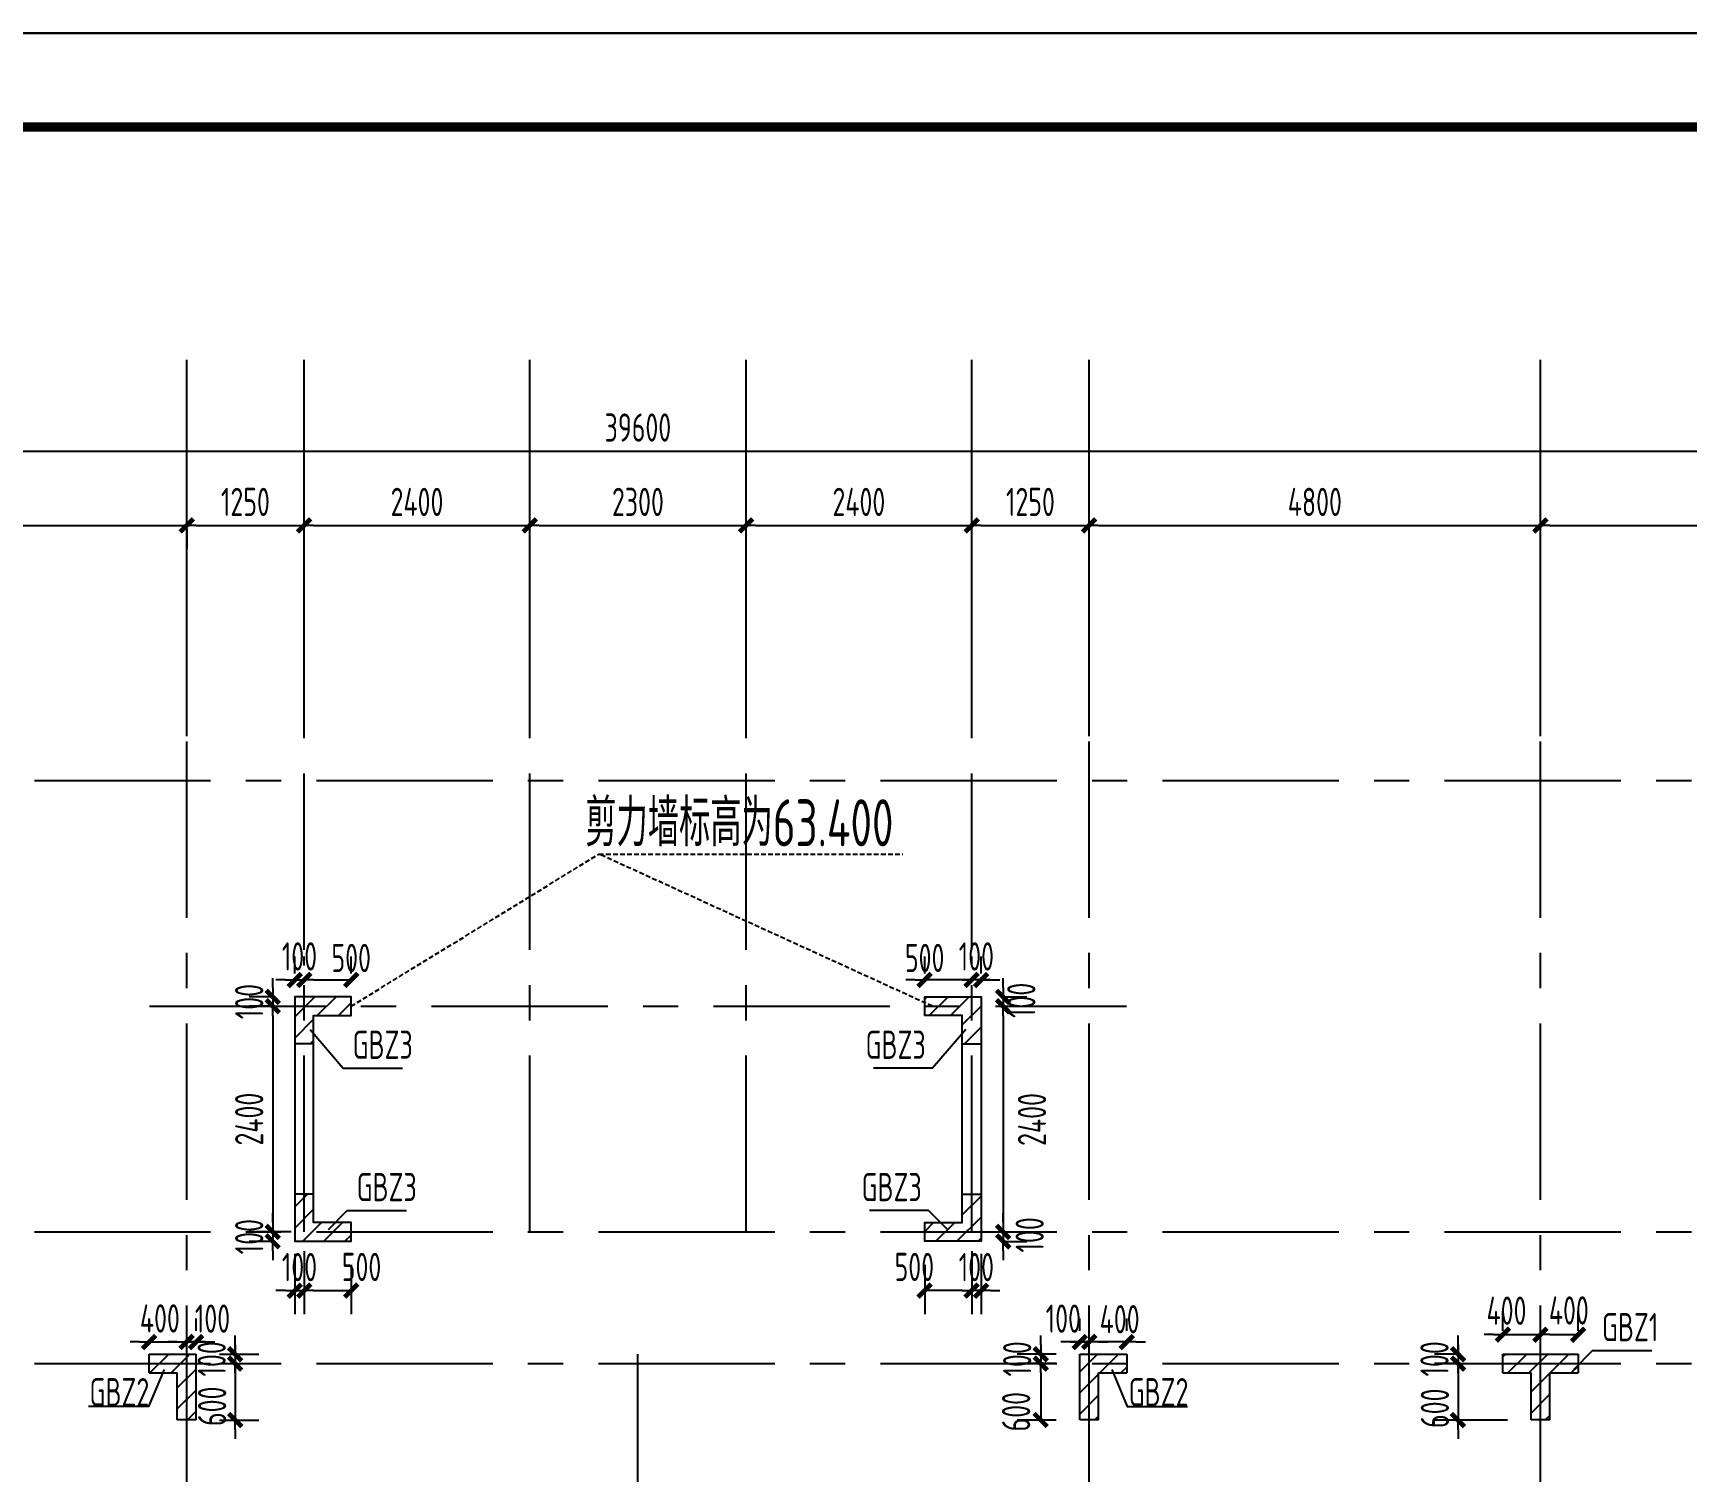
# Model space of a CAD drawing. Extents: x 580289 to 1106878, y -144605 to 78052.
# Drawn here: x 947210 to 964802, y 62645 to 77947 of the extents above; entities that cross this region are included whole.
import ezdxf

# ---------------------------------------------------------------- set-up
doc = ezdxf.new("R2010")
doc.units = 0
doc.header["$LTSCALE"] = 100
doc.linetypes.add('CENTER', pattern=[2, 1.25, -0.25, 0.25, -0.25])
doc.linetypes.add('DASHED', pattern=[0.75, 0.5, -0.25])
doc.layers.get('0').update_dxf_attribs({"linetype": 'CONTINUOUS'})
doc.layers.get('Defpoints').update_dxf_attribs({"linetype": 'CONTINUOUS'})
for name, color, linetype in [('AXIS', 3, 'CONTINUOUS'), ('b边缘构件阴影', 240, 'CONTINUOUS'), ('COLU', 7, 'CONTINUOUS'), ('DIM', 3, 'CONTINUOUS'), ('PAXIS', 253, 'CENTER'), ('TEXT', 2, 'CONTINUOUS'), ('THIN', 7, 'CONTINUOUS'), ('T图框', 7, 'CONTINUOUS'), ('图框', 254, 'CONTINUOUS'), ('柱', 2, 'CONTINUOUS')]:
    doc.layers.add(name, color=color, linetype=linetype)
doc.styles.get("Standard").update_dxf_attribs({"font": 'tssdeng.shx', "width": 0.7, "bigfont": 'tssdchn.shx'})
doc.styles.add('TSSD_Dimension', font='Tssdeng.shx', dxfattribs={"width": 0.7, "bigfont": 'tssdchn.shx'})
doc.dimstyles.new('TSSD_100_100$0', dxfattribs={"dimtxt": 300, "dimasz": 100, "dimexe": 250, "dimexo": 250, "dimgap": 100, "dimtad": 1, "dimdec": 0, "dimzin": 0, "dimdsep": 46, "dimtxsty": 'TSSD_Dimension', "dimblk": '_TSDBK', "dimblk1": '_TSDBK', "dimblk2": '_TSDBK', "dimsah": 1, "dimcen": 0, "dimclrt": 7, "dimadec": 0, "dimazin": 0, "dimtfac": 1, "dimtdec": 0, "dimtix": 1, "dimtmove": 2, "dimatfit": 3, "dimldrblk": '_TSDBK', "dimfxl": 1, "dimtolj": 1, "dimtzin": 0, "dimarcsym": 0})
pattern_1 = [(45, (659203.63, -127443.02), (-112.2532, 112.2532), [])]

# ---------------------------------------------------------------- blocks, each defined once
blk = doc.blocks.new('_TSDBK')
blk.add_line((-1, 0), (0, 0))
at = {"const_width": 0.5}
blk.add_lwpolyline([(-0.7, -0.7), (0.7, 0.7)], dxfattribs=at)
blk = doc.blocks.new('*D1590')
at = {"layer": 'Defpoints', "color": 0}
for p in [(948844, 72925), (948844, 72711), (944044, 72647)]:
    blk.add_point(p, dxfattribs=at)
at = {"layer": 'DIM', "color": 0, "lineweight": -2}
for p, q in [((944044, 72897), (944044, 72961)), ((944144, 72711), (948744, 72711)), ((948844, 72675), (948844, 72461))]:
    blk.add_line(p, q, dxfattribs=at)
at = {"layer": 'DIM', "color": 0, "lineweight": -2, "xscale": 100, "yscale": 100, "zscale": 100, "rotation": 180}
blk.add_blockref('_TSDBK', (944044, 72711), dxfattribs=at)
at = {"layer": 'DIM', "color": 0, "lineweight": -2, "xscale": 100, "yscale": 100, "zscale": 100}
blk.add_blockref('_TSDBK', (948844, 72711), dxfattribs=at)
at = {"layer": 'DIM', "color": 7, "insert": (946444, 72961), "char_height": 300, "attachment_point": 5, "style": 'TSSD_Dimension'}
blk.add_mtext('\\A1;4800', dxfattribs=at)
blk = doc.blocks.new('*D1591')
at = {"layer": 'Defpoints', "color": 0}
for p in [(948844, 72711), (950094, 72711), (950094, 72711)]:
    blk.add_point(p, dxfattribs=at)
at = {"layer": 'DIM', "color": 0, "lineweight": -2}
for p, q in [((950094, 72961), (950094, 72961)), ((948944, 72711), (949994, 72711))]:
    blk.add_line(p, q, dxfattribs=at)
at = {"layer": 'DIM', "color": 0, "lineweight": -2, "xscale": 100, "yscale": 100, "zscale": 100, "rotation": 180}
blk.add_blockref('_TSDBK', (948844, 72711), dxfattribs=at)
at = {"layer": 'DIM', "color": 0, "lineweight": -2, "xscale": 100, "yscale": 100, "zscale": 100}
blk.add_blockref('_TSDBK', (950094, 72711), dxfattribs=at)
at = {"layer": 'DIM', "color": 7, "insert": (949469, 72961), "char_height": 300, "attachment_point": 5, "style": 'TSSD_Dimension'}
blk.add_mtext('\\A1;1250', dxfattribs=at)
blk = doc.blocks.new('*D1592')
at = {"layer": 'Defpoints', "color": 0}
for p in [(950094, 72711), (952494, 72711), (952494, 72711)]:
    blk.add_point(p, dxfattribs=at)
at = {"layer": 'DIM', "color": 0, "lineweight": -2}
for p, q in [((950094, 72961), (950094, 72961)), ((952494, 72961), (952494, 72961)), ((950194, 72711), (952394, 72711))]:
    blk.add_line(p, q, dxfattribs=at)
at = {"layer": 'DIM', "color": 0, "lineweight": -2, "xscale": 100, "yscale": 100, "zscale": 100, "rotation": 180}
blk.add_blockref('_TSDBK', (950094, 72711), dxfattribs=at)
at = {"layer": 'DIM', "color": 0, "lineweight": -2, "xscale": 100, "yscale": 100, "zscale": 100}
blk.add_blockref('_TSDBK', (952494, 72711), dxfattribs=at)
at = {"layer": 'DIM', "color": 7, "insert": (951294, 72961), "char_height": 300, "attachment_point": 5, "style": 'TSSD_Dimension'}
blk.add_mtext('\\A1;2400', dxfattribs=at)
blk = doc.blocks.new('*D1593')
at = {"layer": 'Defpoints', "color": 0}
for p in [(952494, 72711), (954794, 72711), (954794, 72711)]:
    blk.add_point(p, dxfattribs=at)
at = {"layer": 'DIM', "color": 0, "lineweight": -2}
for p, q in [((954794, 72961), (954794, 72961)), ((952594, 72711), (954694, 72711))]:
    blk.add_line(p, q, dxfattribs=at)
at = {"layer": 'DIM', "color": 0, "lineweight": -2, "xscale": 100, "yscale": 100, "zscale": 100, "rotation": 180}
blk.add_blockref('_TSDBK', (952494, 72711), dxfattribs=at)
at = {"layer": 'DIM', "color": 0, "lineweight": -2, "xscale": 100, "yscale": 100, "zscale": 100}
blk.add_blockref('_TSDBK', (954794, 72711), dxfattribs=at)
at = {"layer": 'DIM', "color": 7, "insert": (953644, 72961), "char_height": 300, "attachment_point": 5, "style": 'TSSD_Dimension'}
blk.add_mtext('\\A1;2300', dxfattribs=at)
blk = doc.blocks.new('*D1594')
at = {"layer": 'Defpoints', "color": 0}
for p in [(954794, 72711), (957194, 72711), (957194, 72711)]:
    blk.add_point(p, dxfattribs=at)
at = {"layer": 'DIM', "color": 0, "lineweight": -2}
for p, q in [((954794, 72961), (954794, 72961)), ((957194, 72961), (957194, 72961)), ((954894, 72711), (957094, 72711))]:
    blk.add_line(p, q, dxfattribs=at)
at = {"layer": 'DIM', "color": 0, "lineweight": -2, "xscale": 100, "yscale": 100, "zscale": 100, "rotation": 180}
blk.add_blockref('_TSDBK', (954794, 72711), dxfattribs=at)
at = {"layer": 'DIM', "color": 0, "lineweight": -2, "xscale": 100, "yscale": 100, "zscale": 100}
blk.add_blockref('_TSDBK', (957194, 72711), dxfattribs=at)
at = {"layer": 'DIM', "color": 7, "insert": (955994, 72961), "char_height": 300, "attachment_point": 5, "style": 'TSSD_Dimension'}
blk.add_mtext('\\A1;2400', dxfattribs=at)
blk = doc.blocks.new('*D1595')
at = {"layer": 'Defpoints', "color": 0}
for p in [(957194, 72711), (958444, 72711), (958444, 72711)]:
    blk.add_point(p, dxfattribs=at)
at = {"layer": 'DIM', "color": 0, "lineweight": -2}
for p, q in [((957194, 72961), (957194, 72961)), ((958444, 72961), (958444, 72961)), ((957294, 72711), (958344, 72711))]:
    blk.add_line(p, q, dxfattribs=at)
at = {"layer": 'DIM', "color": 0, "lineweight": -2, "xscale": 100, "yscale": 100, "zscale": 100, "rotation": 180}
blk.add_blockref('_TSDBK', (957194, 72711), dxfattribs=at)
at = {"layer": 'DIM', "color": 0, "lineweight": -2, "xscale": 100, "yscale": 100, "zscale": 100}
blk.add_blockref('_TSDBK', (958444, 72711), dxfattribs=at)
at = {"layer": 'DIM', "color": 7, "insert": (957819, 72961), "char_height": 300, "attachment_point": 5, "style": 'TSSD_Dimension'}
blk.add_mtext('\\A1;1250', dxfattribs=at)
blk = doc.blocks.new('*D1596')
at = {"layer": 'Defpoints', "color": 0}
for p in [(958444, 72711), (963244, 72711), (963244, 72711)]:
    blk.add_point(p, dxfattribs=at)
at = {"layer": 'DIM', "color": 0, "lineweight": -2}
for p, q in [((958444, 72961), (958444, 72961)), ((963244, 72961), (963244, 72961)), ((958544, 72711), (963144, 72711))]:
    blk.add_line(p, q, dxfattribs=at)
at = {"layer": 'DIM', "color": 0, "lineweight": -2, "xscale": 100, "yscale": 100, "zscale": 100, "rotation": 180}
blk.add_blockref('_TSDBK', (958444, 72711), dxfattribs=at)
at = {"layer": 'DIM', "color": 0, "lineweight": -2, "xscale": 100, "yscale": 100, "zscale": 100}
blk.add_blockref('_TSDBK', (963244, 72711), dxfattribs=at)
at = {"layer": 'DIM', "color": 7, "insert": (960844, 72961), "char_height": 300, "attachment_point": 5, "style": 'TSSD_Dimension'}
blk.add_mtext('\\A1;4800', dxfattribs=at)
blk = doc.blocks.new('*D1597')
at = {"layer": 'Defpoints', "color": 0}
for p in [(963244, 72711), (968044, 72711), (968044, 72711)]:
    blk.add_point(p, dxfattribs=at)
at = {"layer": 'DIM', "color": 0, "lineweight": -2}
for p, q in [((963244, 72961), (963244, 72961)), ((968044, 72961), (968044, 72961)), ((963344, 72711), (967944, 72711))]:
    blk.add_line(p, q, dxfattribs=at)
at = {"layer": 'DIM', "color": 0, "lineweight": -2, "xscale": 100, "yscale": 100, "zscale": 100, "rotation": 180}
blk.add_blockref('_TSDBK', (963244, 72711), dxfattribs=at)
at = {"layer": 'DIM', "color": 0, "lineweight": -2, "xscale": 100, "yscale": 100, "zscale": 100}
blk.add_blockref('_TSDBK', (968044, 72711), dxfattribs=at)
at = {"layer": 'DIM', "color": 7, "insert": (965644, 72961), "char_height": 300, "attachment_point": 5, "style": 'TSSD_Dimension'}
blk.add_mtext('\\A1;4800', dxfattribs=at)
blk = doc.blocks.new('*D1612')
at = {"layer": 'Defpoints', "color": 0}
for p in [(933844, 73570), (973444, 73570), (973444, 73502)]:
    blk.add_point(p, dxfattribs=at)
at = {"layer": 'DIM', "color": 0, "lineweight": -2}
for p, q in [((933944, 73502), (973344, 73502)), ((933844, 73320), (933844, 73252)), ((973444, 73320), (973444, 73252))]:
    blk.add_line(p, q, dxfattribs=at)
at = {"layer": 'DIM', "color": 0, "lineweight": -2, "xscale": 100, "yscale": 100, "zscale": 100, "rotation": 180}
blk.add_blockref('_TSDBK', (933844, 73502), dxfattribs=at)
at = {"layer": 'DIM', "color": 0, "lineweight": -2, "xscale": 100, "yscale": 100, "zscale": 100}
blk.add_blockref('_TSDBK', (973444, 73502), dxfattribs=at)
at = {"layer": 'DIM', "color": 7, "insert": (953644, 73752), "char_height": 300, "attachment_point": 5, "style": 'TSSD_Dimension'}
blk.add_mtext('\\A1;39600', dxfattribs=at)
blk = doc.blocks.new('*D1631')
at = {"layer": 'Defpoints', "color": 0}
for p in [(948444, 63897), (948844, 64027), (948844, 63797)]:
    blk.add_point(p, dxfattribs=at)
at = {"layer": 'DIM', "color": 0, "lineweight": -2}
for p, q in [((948444, 64147), (948444, 64277)), ((948844, 64047), (948844, 64277)), ((948344, 64027), (948244, 64027)), ((948444, 64027), (948844, 64027)), ((948944, 64027), (949044, 64027))]:
    blk.add_line(p, q, dxfattribs=at)
at = {"layer": 'DIM', "color": 0, "lineweight": -2, "xscale": 100, "yscale": 100, "zscale": 100}
blk.add_blockref('_TSDBK', (948444, 64027), dxfattribs=at)
at = {"layer": 'DIM', "color": 0, "lineweight": -2, "xscale": 100, "yscale": 100, "zscale": 100, "rotation": 180}
blk.add_blockref('_TSDBK', (948844, 64027), dxfattribs=at)
at = {"layer": 'DIM', "color": 7, "insert": (948559, 64277), "char_height": 300, "attachment_point": 5, "style": 'TSSD_Dimension'}
blk.add_mtext('\\A1;400', dxfattribs=at)
blk = doc.blocks.new('*D1632')
at = {"layer": 'Defpoints', "color": 0}
for p in [(948944, 64027), (948944, 63897), (948844, 63797)]:
    blk.add_point(p, dxfattribs=at)
at = {"layer": 'DIM', "color": 0, "lineweight": -2}
for p, q in [((948844, 64047), (948844, 64277)), ((948944, 64147), (948944, 64277)), ((948744, 64027), (948644, 64027)), ((948844, 64027), (948944, 64027)), ((949044, 64027), (949144, 64027))]:
    blk.add_line(p, q, dxfattribs=at)
at = {"layer": 'DIM', "color": 0, "lineweight": -2, "xscale": 100, "yscale": 100, "zscale": 100}
blk.add_blockref('_TSDBK', (948844, 64027), dxfattribs=at)
at = {"layer": 'DIM', "color": 0, "lineweight": -2, "xscale": 100, "yscale": 100, "zscale": 100, "rotation": 180}
blk.add_blockref('_TSDBK', (948944, 64027), dxfattribs=at)
at = {"layer": 'DIM', "color": 7, "insert": (949119, 64275), "char_height": 300, "attachment_point": 5, "style": 'TSSD_Dimension'}
blk.add_mtext('\\A1;100', dxfattribs=at)
blk = doc.blocks.new('*D1633')
at = {"layer": 'Defpoints', "color": 0}
for p in [(948944, 63897), (948944, 63797), (949360, 63797)]:
    blk.add_point(p, dxfattribs=at)
at = {"layer": 'DIM', "color": 0, "lineweight": -2}
for p, q in [((949360, 63997), (949360, 64097)), ((949194, 63897), (949610, 63897)), ((949360, 63897), (949360, 63797)), ((949194, 63797), (949610, 63797)), ((949360, 63697), (949360, 63597))]:
    blk.add_line(p, q, dxfattribs=at)
at = {"layer": 'DIM', "color": 0, "lineweight": -2, "xscale": 100, "yscale": 100, "zscale": 100}
for p, rotation in [((949360, 63897), 270), ((949360, 63797), 90)]:
    blk.add_blockref('_TSDBK', p, dxfattribs=dict(at, rotation=rotation))
at = {"layer": 'DIM', "color": 7, "insert": (949110, 63847), "char_height": 300, "attachment_point": 5, "rotation": 90, "style": 'TSSD_Dimension'}
blk.add_mtext('\\A1;100', dxfattribs=at)
blk = doc.blocks.new('*D1634')
at = {"layer": 'Defpoints', "color": 0}
for p in [(948944, 63797), (948944, 63197), (949360, 63197)]:
    blk.add_point(p, dxfattribs=at)
at = {"layer": 'DIM', "color": 0, "lineweight": -2}
for p, q in [((949360, 63897), (949360, 63997)), ((949194, 63797), (949610, 63797)), ((949360, 63797), (949360, 63197)), ((949194, 63197), (949610, 63197)), ((949360, 63097), (949360, 62997))]:
    blk.add_line(p, q, dxfattribs=at)
at = {"layer": 'DIM', "color": 0, "lineweight": -2, "xscale": 100, "yscale": 100, "zscale": 100}
for p, rotation in [((949360, 63797), 270), ((949360, 63197), 90)]:
    blk.add_blockref('_TSDBK', p, dxfattribs=dict(at, rotation=rotation))
at = {"layer": 'DIM', "color": 7, "insert": (949115, 63343), "char_height": 300, "attachment_point": 5, "rotation": 90, "style": 'TSSD_Dimension'}
blk.add_mtext('\\A1;600', dxfattribs=at)
blk = doc.blocks.new('*D1668')
at = {"layer": 'Defpoints', "color": 0}
for p in [(958444, 64027), (958844, 63897), (958444, 63797)]:
    blk.add_point(p, dxfattribs=at)
at = {"layer": 'DIM', "color": 0, "lineweight": -2}
for p, q in [((958444, 64047), (958444, 64277)), ((958844, 64147), (958844, 64277)), ((958344, 64027), (958244, 64027)), ((958844, 64027), (958444, 64027)), ((958944, 64027), (959044, 64027))]:
    blk.add_line(p, q, dxfattribs=at)
at = {"layer": 'DIM', "color": 0, "lineweight": -2, "xscale": 100, "yscale": 100, "zscale": 100}
for p, rotation in [((958444, 64027), 359.9999999933299), ((958844, 64027), 179.9999999933299)]:
    blk.add_blockref('_TSDBK', p, dxfattribs=dict(at, rotation=rotation))
at = {"layer": 'DIM', "color": 7, "insert": (958768, 64269), "char_height": 300, "attachment_point": 5, "rotation": 360, "style": 'TSSD_Dimension'}
blk.add_mtext('\\A1;400', dxfattribs=at)
blk = doc.blocks.new('*D1669')
at = {"layer": 'Defpoints', "color": 0}
for p in [(958344, 64027), (958344, 63897), (958444, 63797)]:
    blk.add_point(p, dxfattribs=at)
at = {"layer": 'DIM', "color": 0, "lineweight": -2}
for p, q in [((958344, 64147), (958344, 64277)), ((958444, 64047), (958444, 64277)), ((958244, 64027), (958144, 64027)), ((958444, 64027), (958344, 64027)), ((958544, 64027), (958644, 64027))]:
    blk.add_line(p, q, dxfattribs=at)
at = {"layer": 'DIM', "color": 0, "lineweight": -2, "xscale": 100, "yscale": 100, "zscale": 100}
for p, rotation in [((958344, 64027), 359.9999999933299), ((958444, 64027), 179.9999999933299)]:
    blk.add_blockref('_TSDBK', p, dxfattribs=dict(at, rotation=rotation))
at = {"layer": 'DIM', "color": 7, "insert": (958169, 64275), "char_height": 300, "attachment_point": 5, "rotation": 360, "style": 'TSSD_Dimension'}
blk.add_mtext('\\A1;100', dxfattribs=at)
blk = doc.blocks.new('*D1670')
at = {"layer": 'Defpoints', "color": 0}
for p in [(958344, 63897), (957928, 63797), (958344, 63797)]:
    blk.add_point(p, dxfattribs=at)
at = {"layer": 'DIM', "color": 0, "lineweight": -2}
for p, q in [((957928, 63997), (957928, 64097)), ((958094, 63897), (957678, 63897)), ((957928, 63897), (957928, 63797)), ((958094, 63797), (957678, 63797)), ((957928, 63697), (957928, 63597))]:
    blk.add_line(p, q, dxfattribs=at)
at = {"layer": 'DIM', "color": 0, "lineweight": -2, "xscale": 100, "yscale": 100, "zscale": 100}
for p, rotation in [((957928, 63897), 270), ((957928, 63797), 90)]:
    blk.add_blockref('_TSDBK', p, dxfattribs=dict(at, rotation=rotation))
at = {"layer": 'DIM', "color": 7, "insert": (957678, 63847), "char_height": 300, "attachment_point": 5, "rotation": 90, "style": 'TSSD_Dimension'}
blk.add_mtext('\\A1;100', dxfattribs=at)
blk = doc.blocks.new('*D1671')
at = {"layer": 'Defpoints', "color": 0}
for p in [(958344, 63797), (957928, 63197), (958344, 63197)]:
    blk.add_point(p, dxfattribs=at)
at = {"layer": 'DIM', "color": 0, "lineweight": -2}
for p, q in [((958094, 63797), (957678, 63797)), ((957928, 63697), (957928, 63297)), ((958094, 63197), (957678, 63197))]:
    blk.add_line(p, q, dxfattribs=at)
at = {"layer": 'DIM', "color": 0, "lineweight": -2, "xscale": 100, "yscale": 100, "zscale": 100}
for p, rotation in [((957928, 63797), 90), ((957928, 63197), 270)]:
    blk.add_blockref('_TSDBK', p, dxfattribs=dict(at, rotation=rotation))
at = {"layer": 'DIM', "color": 7, "insert": (957667, 63285), "char_height": 300, "attachment_point": 5, "rotation": 90, "style": 'TSSD_Dimension'}
blk.add_mtext('\\A1;600', dxfattribs=at)
blk = doc.blocks.new('*D1713')
at = {"layer": 'Defpoints', "color": 0}
for p in [(963244, 64105), (962844, 63897), (963244, 63797)]:
    blk.add_point(p, dxfattribs=at)
at = {"layer": 'DIM', "color": 0, "lineweight": -2}
for p, q in [((962844, 64147), (962844, 64355)), ((963244, 64047), (963244, 64355)), ((962744, 64105), (962644, 64105)), ((962844, 64105), (963244, 64105)), ((963344, 64105), (963444, 64105))]:
    blk.add_line(p, q, dxfattribs=at)
at = {"layer": 'DIM', "color": 0, "lineweight": -2, "xscale": 100, "yscale": 100, "zscale": 100}
blk.add_blockref('_TSDBK', (962844, 64105), dxfattribs=at)
at = {"layer": 'DIM', "color": 0, "lineweight": -2, "xscale": 100, "yscale": 100, "zscale": 100, "rotation": 180}
blk.add_blockref('_TSDBK', (963244, 64105), dxfattribs=at)
at = {"layer": 'DIM', "color": 7, "insert": (962883, 64359), "char_height": 300, "attachment_point": 5, "style": 'TSSD_Dimension'}
blk.add_mtext('\\A1;400', dxfattribs=at)
blk = doc.blocks.new('*D1714')
at = {"layer": 'Defpoints', "color": 0}
for p in [(963644, 64105), (963644, 63897), (963244, 63797)]:
    blk.add_point(p, dxfattribs=at)
at = {"layer": 'DIM', "color": 0, "lineweight": -2}
for p, q in [((963244, 64047), (963244, 64355)), ((963644, 64147), (963644, 64355)), ((963344, 64105), (963544, 64105))]:
    blk.add_line(p, q, dxfattribs=at)
at = {"layer": 'DIM', "color": 0, "lineweight": -2, "xscale": 100, "yscale": 100, "zscale": 100, "rotation": 180}
blk.add_blockref('_TSDBK', (963244, 64105), dxfattribs=at)
at = {"layer": 'DIM', "color": 0, "lineweight": -2, "xscale": 100, "yscale": 100, "zscale": 100}
blk.add_blockref('_TSDBK', (963644, 64105), dxfattribs=at)
at = {"layer": 'DIM', "color": 7, "insert": (963546, 64362), "char_height": 300, "attachment_point": 5, "style": 'TSSD_Dimension'}
blk.add_mtext('\\A1;400', dxfattribs=at)
blk = doc.blocks.new('*D1715')
at = {"layer": 'Defpoints', "color": 0}
for p in [(962644, 63897), (962367, 63797), (962644, 63797)]:
    blk.add_point(p, dxfattribs=at)
at = {"layer": 'DIM', "color": 0, "lineweight": -2}
for p, q in [((962367, 63997), (962367, 64097)), ((962394, 63897), (962117, 63897)), ((962367, 63897), (962367, 63797)), ((962394, 63797), (962117, 63797)), ((962367, 63697), (962367, 63597))]:
    blk.add_line(p, q, dxfattribs=at)
at = {"layer": 'DIM', "color": 0, "lineweight": -2, "xscale": 100, "yscale": 100, "zscale": 100}
for p, rotation in [((962367, 63897), 270), ((962367, 63797), 90)]:
    blk.add_blockref('_TSDBK', p, dxfattribs=dict(at, rotation=rotation))
at = {"layer": 'DIM', "color": 7, "insert": (962117, 63847), "char_height": 300, "attachment_point": 5, "rotation": 90, "style": 'TSSD_Dimension'}
blk.add_mtext('\\A1;100', dxfattribs=at)
blk = doc.blocks.new('*D1716')
at = {"layer": 'Defpoints', "color": 0}
for p in [(962644, 63797), (962367, 63197), (963144, 63197)]:
    blk.add_point(p, dxfattribs=at)
at = {"layer": 'DIM', "color": 0, "lineweight": -2}
for p, q in [((962367, 63897), (962367, 63997)), ((962394, 63797), (962117, 63797)), ((962367, 63797), (962367, 63197)), ((962894, 63197), (962117, 63197)), ((962367, 63097), (962367, 62997))]:
    blk.add_line(p, q, dxfattribs=at)
at = {"layer": 'DIM', "color": 0, "lineweight": -2, "xscale": 100, "yscale": 100, "zscale": 100}
for p, rotation in [((962367, 63797), 270), ((962367, 63197), 90)]:
    blk.add_blockref('_TSDBK', p, dxfattribs=dict(at, rotation=rotation))
at = {"layer": 'DIM', "color": 7, "insert": (962121, 63322), "char_height": 300, "attachment_point": 5, "rotation": 90, "style": 'TSSD_Dimension'}
blk.add_mtext('\\A1;600', dxfattribs=at)
blk = doc.blocks.new('A$C72C84CBD')
at = {"layer": '图框', "color": 0}
for points in [[(0, 0), (0, 59400), (84100, 59400), (84100, 0)], [(0, 0), (84100, 0), (84100, 59400), (0, 59400)]]:
    blk.add_lwpolyline(points, close=True, dxfattribs=at)
at = {"layer": '图框', "color": 0, "const_width": 100}
blk.add_lwpolyline([(2500, 1000), (83100, 1000), (83100, 58400), (2500, 58400)], close=True, dxfattribs=at)
blk = doc.blocks.new('图框')
at = {"layer": 'T图框', "color": 4}
blk.add_blockref('A$C72C84CBD', (602717, 102744), dxfattribs=at)
blk = doc.blocks.new('*D1739')
at = {"layer": 'Defpoints', "color": 0}
for p in [(950094, 67877), (950094, 67780), (949994, 67697)]:
    blk.add_point(p, dxfattribs=at)
at = {"layer": 'DIM', "color": 0, "lineweight": -2}
for p, q in [((949994, 67947), (949994, 68127)), ((950094, 68030), (950094, 68127)), ((949894, 67877), (949794, 67877)), ((949994, 67877), (950094, 67877)), ((950194, 67877), (950294, 67877))]:
    blk.add_line(p, q, dxfattribs=at)
at = {"layer": 'DIM', "color": 0, "lineweight": -2, "xscale": 100, "yscale": 100, "zscale": 100}
blk.add_blockref('_TSDBK', (949994, 67877), dxfattribs=at)
at = {"layer": 'DIM', "color": 0, "lineweight": -2, "xscale": 100, "yscale": 100, "zscale": 100, "rotation": 180}
blk.add_blockref('_TSDBK', (950094, 67877), dxfattribs=at)
at = {"layer": 'DIM', "color": 7, "insert": (950044, 68127), "char_height": 300, "attachment_point": 5, "style": 'TSSD_Dimension'}
blk.add_mtext('\\A1;100', dxfattribs=at)
blk = doc.blocks.new('*D1740')
at = {"layer": 'Defpoints', "color": 0}
for p in [(950094, 67780), (950594, 67877), (950594, 67697)]:
    blk.add_point(p, dxfattribs=at)
at = {"layer": 'DIM', "color": 0, "lineweight": -2}
for p, q in [((950094, 68030), (950094, 68127)), ((950594, 67947), (950594, 68127)), ((950194, 67877), (950494, 67877))]:
    blk.add_line(p, q, dxfattribs=at)
at = {"layer": 'DIM', "color": 0, "lineweight": -2, "xscale": 100, "yscale": 100, "zscale": 100, "rotation": 180}
blk.add_blockref('_TSDBK', (950094, 67877), dxfattribs=at)
at = {"layer": 'DIM', "color": 0, "lineweight": -2, "xscale": 100, "yscale": 100, "zscale": 100}
blk.add_blockref('_TSDBK', (950594, 67877), dxfattribs=at)
at = {"layer": 'DIM', "color": 7, "insert": (950594, 68111), "char_height": 300, "attachment_point": 5, "style": 'TSSD_Dimension'}
blk.add_mtext('\\A1;500', dxfattribs=at)
blk = doc.blocks.new('*D1741')
at = {"layer": 'Defpoints', "color": 0}
for p in [(949759, 67597), (949994, 67697), (949994, 67597)]:
    blk.add_point(p, dxfattribs=at)
at = {"layer": 'DIM', "color": 0, "lineweight": -2}
for p, q in [((949759, 67797), (949759, 67897)), ((949744, 67697), (949509, 67697)), ((949744, 67597), (949509, 67597)), ((949759, 67697), (949759, 67597)), ((949759, 67497), (949759, 67397))]:
    blk.add_line(p, q, dxfattribs=at)
at = {"layer": 'DIM', "color": 0, "lineweight": -2, "xscale": 100, "yscale": 100, "zscale": 100}
for p, rotation in [((949759, 67697), 270), ((949759, 67597), 90)]:
    blk.add_blockref('_TSDBK', p, dxfattribs=dict(at, rotation=rotation))
at = {"layer": 'DIM', "color": 7, "insert": (949509, 67647), "char_height": 300, "attachment_point": 5, "rotation": 90, "style": 'TSSD_Dimension'}
blk.add_mtext('\\A1;100', dxfattribs=at)
blk = doc.blocks.new('*D1742')
at = {"layer": 'Defpoints', "color": 0}
for p in [(949994, 67597), (949759, 65197), (950207, 65197)]:
    blk.add_point(p, dxfattribs=at)
at = {"layer": 'DIM', "color": 0, "lineweight": -2}
for p, q in [((949744, 67597), (949509, 67597)), ((949759, 67497), (949759, 65297)), ((949957, 65197), (949509, 65197))]:
    blk.add_line(p, q, dxfattribs=at)
at = {"layer": 'DIM', "color": 0, "lineweight": -2, "xscale": 100, "yscale": 100, "zscale": 100}
for p, rotation in [((949759, 67597), 90), ((949759, 65197), 270)]:
    blk.add_blockref('_TSDBK', p, dxfattribs=dict(at, rotation=rotation))
at = {"layer": 'DIM', "color": 7, "insert": (949509, 66397), "char_height": 300, "attachment_point": 5, "rotation": 90, "style": 'TSSD_Dimension'}
blk.add_mtext('\\A1;2400', dxfattribs=at)
blk = doc.blocks.new('*D1743')
at = {"layer": 'Defpoints', "color": 0}
for p in [(949759, 65097), (949994, 65097), (950207, 65197)]:
    blk.add_point(p, dxfattribs=at)
at = {"layer": 'DIM', "color": 0, "lineweight": -2}
for p, q in [((949759, 65297), (949759, 65397)), ((949957, 65197), (949509, 65197)), ((949744, 65097), (949509, 65097)), ((949759, 65197), (949759, 65097)), ((949759, 64997), (949759, 64897))]:
    blk.add_line(p, q, dxfattribs=at)
at = {"layer": 'DIM', "color": 0, "lineweight": -2, "xscale": 100, "yscale": 100, "zscale": 100}
for p, rotation in [((949759, 65197), 270), ((949759, 65097), 90)]:
    blk.add_blockref('_TSDBK', p, dxfattribs=dict(at, rotation=rotation))
at = {"layer": 'DIM', "color": 7, "insert": (949509, 65147), "char_height": 300, "attachment_point": 5, "rotation": 90, "style": 'TSSD_Dimension'}
blk.add_mtext('\\A1;100', dxfattribs=at)
blk = doc.blocks.new('*D1744')
at = {"layer": 'Defpoints', "color": 0}
for p in [(949994, 65216), (950094, 65244), (950094, 64573)]:
    blk.add_point(p, dxfattribs=at)
at = {"layer": 'DIM', "color": 0, "lineweight": -2}
for p, q in [((949994, 64966), (949994, 64323)), ((950094, 64994), (950094, 64323)), ((949894, 64573), (949794, 64573)), ((949994, 64573), (950094, 64573)), ((950194, 64573), (950294, 64573))]:
    blk.add_line(p, q, dxfattribs=at)
at = {"layer": 'DIM', "color": 0, "lineweight": -2, "xscale": 100, "yscale": 100, "zscale": 100}
blk.add_blockref('_TSDBK', (949994, 64573), dxfattribs=at)
at = {"layer": 'DIM', "color": 0, "lineweight": -2, "xscale": 100, "yscale": 100, "zscale": 100, "rotation": 180}
blk.add_blockref('_TSDBK', (950094, 64573), dxfattribs=at)
at = {"layer": 'DIM', "color": 7, "insert": (950044, 64823), "char_height": 300, "attachment_point": 5, "style": 'TSSD_Dimension'}
blk.add_mtext('\\A1;100', dxfattribs=at)
blk = doc.blocks.new('*D1745')
at = {"layer": 'Defpoints', "color": 0}
for p in [(950094, 65244), (950594, 65097), (950594, 64573)]:
    blk.add_point(p, dxfattribs=at)
at = {"layer": 'DIM', "color": 0, "lineweight": -2}
for p, q in [((950094, 64994), (950094, 64323)), ((950594, 64847), (950594, 64323)), ((950194, 64573), (950494, 64573))]:
    blk.add_line(p, q, dxfattribs=at)
at = {"layer": 'DIM', "color": 0, "lineweight": -2, "xscale": 100, "yscale": 100, "zscale": 100, "rotation": 180}
blk.add_blockref('_TSDBK', (950094, 64573), dxfattribs=at)
at = {"layer": 'DIM', "color": 0, "lineweight": -2, "xscale": 100, "yscale": 100, "zscale": 100}
blk.add_blockref('_TSDBK', (950594, 64573), dxfattribs=at)
at = {"layer": 'DIM', "color": 7, "insert": (950704, 64825), "char_height": 300, "attachment_point": 5, "style": 'TSSD_Dimension'}
blk.add_mtext('\\A1;500', dxfattribs=at)
blk = doc.blocks.new('*D1746')
at = {"layer": 'Defpoints', "color": 0}
for p in [(957194, 67877), (957194, 67780), (957294, 67697)]:
    blk.add_point(p, dxfattribs=at)
at = {"layer": 'DIM', "color": 0, "lineweight": -2}
for p, q in [((957194, 68030), (957194, 68127)), ((957294, 67947), (957294, 68127)), ((957094, 67877), (956994, 67877)), ((957294, 67877), (957194, 67877)), ((957394, 67877), (957494, 67877))]:
    blk.add_line(p, q, dxfattribs=at)
at = {"layer": 'DIM', "color": 0, "lineweight": -2, "xscale": 100, "yscale": 100, "zscale": 100}
blk.add_blockref('_TSDBK', (957194, 67877), dxfattribs=at)
at = {"layer": 'DIM', "color": 0, "lineweight": -2, "xscale": 100, "yscale": 100, "zscale": 100, "rotation": 180}
blk.add_blockref('_TSDBK', (957294, 67877), dxfattribs=at)
at = {"layer": 'DIM', "color": 7, "insert": (957244, 68127), "char_height": 300, "attachment_point": 5, "style": 'TSSD_Dimension'}
blk.add_mtext('\\A1;100', dxfattribs=at)
blk = doc.blocks.new('*D1747')
at = {"layer": 'Defpoints', "color": 0}
for p in [(956694, 67877), (957194, 67780), (956694, 67697)]:
    blk.add_point(p, dxfattribs=at)
at = {"layer": 'DIM', "color": 0, "lineweight": -2}
for p, q in [((956694, 67947), (956694, 68127)), ((957194, 68030), (957194, 68127)), ((956594, 67877), (956494, 67877)), ((957194, 67877), (956694, 67877)), ((957294, 67877), (957394, 67877))]:
    blk.add_line(p, q, dxfattribs=at)
at = {"layer": 'DIM', "color": 0, "lineweight": -2, "xscale": 100, "yscale": 100, "zscale": 100}
blk.add_blockref('_TSDBK', (956694, 67877), dxfattribs=at)
at = {"layer": 'DIM', "color": 0, "lineweight": -2, "xscale": 100, "yscale": 100, "zscale": 100, "rotation": 180}
blk.add_blockref('_TSDBK', (957194, 67877), dxfattribs=at)
at = {"layer": 'DIM', "color": 7, "insert": (956694, 68111), "char_height": 300, "attachment_point": 5, "style": 'TSSD_Dimension'}
blk.add_mtext('\\A1;500', dxfattribs=at)
blk = doc.blocks.new('*D1748')
at = {"layer": 'Defpoints', "color": 0}
for p in [(957294, 67697), (957294, 67597), (957529, 67597)]:
    blk.add_point(p, dxfattribs=at)
at = {"layer": 'DIM', "color": 0, "lineweight": -2}
for p, q in [((957529, 67797), (957529, 67897)), ((957529, 67697), (957529, 67597)), ((957544, 67697), (957779, 67697)), ((957544, 67597), (957779, 67597)), ((957529, 67497), (957529, 67397))]:
    blk.add_line(p, q, dxfattribs=at)
at = {"layer": 'DIM', "color": 0, "lineweight": -2, "xscale": 100, "yscale": 100, "zscale": 100}
for p, rotation in [((957529, 67697), 270), ((957529, 67597), 90)]:
    blk.add_blockref('_TSDBK', p, dxfattribs=dict(at, rotation=rotation))
at = {"layer": 'DIM', "color": 7, "insert": (957722, 67660), "char_height": 300, "attachment_point": 5, "rotation": 90, "style": 'TSSD_Dimension'}
blk.add_mtext('\\A1;100', dxfattribs=at)
blk = doc.blocks.new('*D1749')
at = {"layer": 'Defpoints', "color": 0}
for p in [(957294, 67597), (957081, 65197), (957529, 65197)]:
    blk.add_point(p, dxfattribs=at)
at = {"layer": 'DIM', "color": 0, "lineweight": -2}
for p, q in [((957544, 67597), (957779, 67597)), ((957529, 67497), (957529, 65297)), ((957331, 65197), (957779, 65197))]:
    blk.add_line(p, q, dxfattribs=at)
at = {"layer": 'DIM', "color": 0, "lineweight": -2, "xscale": 100, "yscale": 100, "zscale": 100}
for p, rotation in [((957529, 67597), 90), ((957529, 65197), 270)]:
    blk.add_blockref('_TSDBK', p, dxfattribs=dict(at, rotation=rotation))
at = {"layer": 'DIM', "color": 7, "insert": (957836, 66393), "char_height": 300, "attachment_point": 5, "rotation": 90, "style": 'TSSD_Dimension'}
blk.add_mtext('\\A1;2400', dxfattribs=at)
blk = doc.blocks.new('*D1750')
at = {"layer": 'Defpoints', "color": 0}
for p in [(957081, 65197), (957294, 65097), (957529, 65097)]:
    blk.add_point(p, dxfattribs=at)
at = {"layer": 'DIM', "color": 0, "lineweight": -2}
for p, q in [((957529, 65297), (957529, 65397)), ((957331, 65197), (957779, 65197)), ((957529, 65197), (957529, 65097)), ((957544, 65097), (957779, 65097)), ((957529, 64997), (957529, 64897))]:
    blk.add_line(p, q, dxfattribs=at)
at = {"layer": 'DIM', "color": 0, "lineweight": -2, "xscale": 100, "yscale": 100, "zscale": 100}
for p, rotation in [((957529, 65197), 270), ((957529, 65097), 90)]:
    blk.add_blockref('_TSDBK', p, dxfattribs=dict(at, rotation=rotation))
at = {"layer": 'DIM', "color": 7, "insert": (957811, 65166), "char_height": 300, "attachment_point": 5, "rotation": 90, "style": 'TSSD_Dimension'}
blk.add_mtext('\\A1;100', dxfattribs=at)
blk = doc.blocks.new('*D1751')
at = {"layer": 'Defpoints', "color": 0}
for p in [(957194, 65244), (957294, 65216), (957194, 64573)]:
    blk.add_point(p, dxfattribs=at)
at = {"layer": 'DIM', "color": 0, "lineweight": -2}
for p, q in [((957194, 64994), (957194, 64323)), ((957294, 64966), (957294, 64323)), ((957094, 64573), (956994, 64573)), ((957294, 64573), (957194, 64573)), ((957394, 64573), (957494, 64573))]:
    blk.add_line(p, q, dxfattribs=at)
at = {"layer": 'DIM', "color": 0, "lineweight": -2, "xscale": 100, "yscale": 100, "zscale": 100}
blk.add_blockref('_TSDBK', (957194, 64573), dxfattribs=at)
at = {"layer": 'DIM', "color": 0, "lineweight": -2, "xscale": 100, "yscale": 100, "zscale": 100, "rotation": 180}
blk.add_blockref('_TSDBK', (957294, 64573), dxfattribs=at)
at = {"layer": 'DIM', "color": 7, "insert": (957244, 64823), "char_height": 300, "attachment_point": 5, "style": 'TSSD_Dimension'}
blk.add_mtext('\\A1;100', dxfattribs=at)
blk = doc.blocks.new('*D1752')
at = {"layer": 'Defpoints', "color": 0}
for p in [(956694, 65097), (957194, 65244), (956694, 64573)]:
    blk.add_point(p, dxfattribs=at)
at = {"layer": 'DIM', "color": 0, "lineweight": -2}
for p, q in [((957194, 64994), (957194, 64323)), ((956694, 64847), (956694, 64323)), ((957094, 64573), (956794, 64573))]:
    blk.add_line(p, q, dxfattribs=at)
at = {"layer": 'DIM', "color": 0, "lineweight": -2, "xscale": 100, "yscale": 100, "zscale": 100, "rotation": 180}
blk.add_blockref('_TSDBK', (956694, 64573), dxfattribs=at)
at = {"layer": 'DIM', "color": 0, "lineweight": -2, "xscale": 100, "yscale": 100, "zscale": 100}
blk.add_blockref('_TSDBK', (957194, 64573), dxfattribs=at)
at = {"layer": 'DIM', "color": 7, "insert": (956584, 64825), "char_height": 300, "attachment_point": 5, "style": 'TSSD_Dimension'}
blk.add_mtext('\\A1;500', dxfattribs=at)

msp = doc.modelspace()

# ---------------------------------------------------------------- hatches: boundary and pattern name
at = {"layer": 'b边缘构件阴影'}
h = msp.add_hatch(dxfattribs=at)
h.set_pattern_fill('ANSI31', color=256, scale=50, style=0)
h.set_pattern_definition(pattern_1)
h.paths.add_polyline_path([(950594, 67597.5), (950594, 67697.5), (950094, 67697.5), (950094, 67597.5)])
h.paths.add_polyline_path([(950594, 67497.5), (950594, 67597.5), (950094, 67597.5), (950094, 67197.5), (950194, 67197.5), (950194, 67497.5)])
h.paths.add_polyline_path([(950094, 67697.5), (949994, 67697.5), (949994, 67597.5), (950094, 67597.5)])
h.paths.add_polyline_path([(950094, 67597.5), (949994, 67597.5), (949994, 67197.5), (950094, 67197.5)])
h.paths.add_polyline_path([(950094, 65197.1), (950594, 65197.1), (950594, 65297.5), (950194, 65297.5), (950194, 65597.5), (950094, 65597.5)])
h.paths.add_polyline_path([(950094, 65597.5), (949994, 65597.5), (949994, 65197.1), (950094, 65197.1)])
h.paths.add_polyline_path([(949994, 65197.1), (949994, 65097.5), (950594, 65097.5), (950594, 65197.1)])
h = msp.add_hatch(dxfattribs=at)
h.set_pattern_fill('ANSI31', color=256, scale=50, style=0)
h.set_pattern_definition(pattern_1)
h.paths.add_polyline_path([(956694, 67597.5), (956694, 67697.5), (957194, 67697.5), (957194, 67597.5)])
h.paths.add_polyline_path([(956694, 67497.5), (956694, 67597.5), (957194, 67597.5), (957194, 67197.5), (957094, 67197.5), (957094, 67497.5)])
h.paths.add_polyline_path([(957194, 67697.5), (957294, 67697.5), (957294, 67597.5), (957194, 67597.5)])
h.paths.add_polyline_path([(957194, 67597.5), (957294, 67597.5), (957294, 67197.5), (957194, 67197.5)])
h.paths.add_polyline_path([(957194, 65197.1), (956694, 65197.1), (956694, 65297.5), (957094, 65297.5), (957094, 65597.5), (957194, 65597.5)])
h.paths.add_polyline_path([(957194, 65597.5), (957294, 65597.5), (957294, 65197.1), (957194, 65197.1)])
h.paths.add_polyline_path([(957294, 65197.1), (957294, 65097.5), (956694, 65097.5), (956694, 65197.1)])
h = msp.add_hatch(dxfattribs=at)
h.set_pattern_fill('ANSI31', color=256, scale=50, style=0)
h.set_pattern_definition(pattern_1)
h.paths.add_polyline_path([(958844, 63797.5), (958444, 63797.5), (958444, 63197.5), (958544, 63197.5), (958544, 63697.5), (958844, 63697.5)])
h.paths.add_polyline_path([(958444, 63897.5), (958344, 63897.5), (958344, 63797.5), (958444, 63797.5)])
h.paths.add_polyline_path([(958844, 63897.5), (958444, 63897.5), (958444, 63797.5), (958844, 63797.5)])
h.paths.add_polyline_path([(958444, 63797.5), (958344, 63797.5), (958344, 63197.5), (958444, 63197.5)])
h.paths.add_polyline_path([(948844, 63797.5), (948444, 63797.5), (948444, 63697.5), (948744, 63697.5), (948744, 63197.5), (948844, 63197.5)])
h.paths.add_polyline_path([(948944, 63797.5), (948844, 63797.5), (948844, 63197.5), (948944, 63197.5)])
h.paths.add_polyline_path([(948844, 63897.5), (948444, 63897.5), (948444, 63797.5), (948844, 63797.5)])
h.paths.add_polyline_path([(948944, 63897.5), (948844, 63897.5), (948844, 63797.5), (948944, 63797.5)])
h = msp.add_hatch(dxfattribs=at)
h.set_pattern_fill('ANSI31', color=256, scale=50, style=0)
h.set_pattern_definition([(45, (501751.74, -13991.34), (-112.2532, 112.2532), [])])
h.paths.add_polyline_path([(963244, 63797.5), (962844, 63797.5), (962844, 63697.5), (963144, 63697.5), (963144, 63197.5), (963244, 63197.5)])
h.paths.add_polyline_path([(963644, 63797.5), (963244, 63797.5), (963244, 63197.5), (963344, 63197.5), (963344, 63697.5), (963644, 63697.5)])
h.paths.add_polyline_path([(963644, 63897.5), (963344, 63897.5), (963244, 63897.5), (963244, 63797.5), (963644, 63797.5)])
h.paths.add_polyline_path([(963244, 63897.5), (962844, 63897.5), (962844, 63797.5), (963244, 63797.5)])

# ---------------------------------------------------------------- linework, layer by layer
at = {"layer": 'AXIS'}
for p, q in [((948844, 70470.4), (948844, 74470.4)), ((950094, 70470.4), (950094, 74470.4)), ((952494, 70470.4), (952494, 74470.4)), ((954794, 70470.4), (954794, 74470.4)), ((957194, 70470.4), (957194, 74470.4)), ((958444, 70470.4), (958444, 74470.4)), ((963244, 70470.4), (963244, 74470.4))]:
    msp.add_line(p, q, dxfattribs=at)
at = {"layer": 'COLU'}
for p, q in [((950194, 67197.5), (949994, 67197.5)), ((957094, 67197.5), (957294, 67197.5)), ((950194, 65597.5), (949994, 65597.5)), ((957094, 65597.5), (957294, 65597.5))]:
    msp.add_line(p, q, dxfattribs=at)
for points in [[(950194, 65597.5), (950194, 67497.5), (950594, 67497.5), (950594, 67697.5), (949994, 67697.5), (949994, 65597.5)], [(957094, 65597.5), (957094, 67497.5), (956694, 67497.5), (956694, 67697.5), (957294, 67697.5), (957294, 65597.5)], [(949994, 65597.5), (949994, 65097.5), (950594, 65097.5), (950594, 65297.5), (950194, 65297.5), (950194, 65597.5)], [(957294, 65597.5), (957294, 65097.5), (956694, 65097.5), (956694, 65297.5), (957094, 65297.5), (957094, 65597.5)], [(948444, 63897.5), (948944, 63897.5)], [(948444, 63697.5), (948444, 63897.5)], [(948944, 63197.5), (948944, 63897.5)], [(958344, 63897.5), (958844, 63897.5)], [(958344, 63197.5), (958344, 63897.5)], [(958844, 63897.5), (958844, 63697.5)], [(962844, 63897.5), (963344, 63897.5)], [(962844, 63697.5), (962844, 63897.5)], [(963344, 63897.5), (963644, 63897.5)], [(963644, 63897.5), (963644, 63697.5)], [(948444, 63697.5), (948744, 63697.5)], [(948744, 63197.5), (948744, 63697.5)], [(958544, 63697.5), (958844, 63697.5)], [(958544, 63197.5), (958544, 63697.5)], [(962844, 63697.5), (963144, 63697.5)], [(963144, 63197.5), (963144, 63697.5)], [(963344, 63697.5), (963644, 63697.5)], [(963344, 63197.5), (963344, 63697.5)], [(948944, 63197.5), (948744, 63197.5)], [(958544, 63197.5), (958344, 63197.5)], [(963344, 63197.5), (963144, 63197.5)]]:
    msp.add_lwpolyline(points, dxfattribs=at)
at = {"layer": 'PAXIS', "linetype": 'CENTER', "ltscale": 15}
for p, q in [((948844, 53539.4), (948844, 72193.3)), ((950094, 65197.5), (950094, 72191.9)), ((952494, 65197.5), (952494, 72191.9)), ((954794, 65197.5), (954794, 72191.9)), ((957194, 65197.5), (957194, 72191.9)), ((958444, 53539.4), (958444, 72191.9)), ((963244, 53539.4), (963244, 72191.9)), ((929224, 69997.5), (979041.6, 69997.5)), ((948448.2, 67597.5), (958839.9, 67597.5)), ((929224, 65197.7), (979041.6, 65196.4)), ((953644, 53526.5), (953644, 63897.5)), ((929224, 63797.5), (979041.6, 63797.5))]:
    msp.add_line(p, q, dxfattribs=at)
at = {"layer": 'THIN'}
for points in [[(950157.7, 67348.8), (950509, 66938), (951139, 66938)], [(957130.4, 67348.8), (956779, 66938), (956149, 66938)], [(950351.5, 65224.4), (950551.5, 65424.4), (951181.5, 65424.4)], [(956936.5, 65224.4), (956736.5, 65424.4), (956106.5, 65424.4)], [(963598.4, 63734.6), (963798.4, 63934.6), (964428.4, 63934.6)], [(948603.4, 63734.5), (948439.7, 63340.5), (947799.6, 63340.5)], [(958684.6, 63734.5), (958848.4, 63340.5), (959488.5, 63340.5)]]:
    msp.add_lwpolyline(points, dxfattribs=at)
at = {"layer": '柱', "linetype": 'DASHED'}
for p, q in [((950594, 67597.5), (953229.3, 69215.9)), ((956776, 67597.5), (953229.3, 69215.9)), ((953229.3, 69215.9), (956463.3, 69215.9))]:
    msp.add_line(p, q, dxfattribs=at)

# ---------------------------------------------------------------- block references
at = {"layer": 'T图框'}
msp.add_blockref('图框', (322103.4, -84196.5), dxfattribs=at)

# ---------------------------------------------------------------- texts
at = {"layer": 'TEXT', "width": 0.7}
for s, p in [('GBZ3', (950609, 67038)), ('GBZ3', (950651.5, 65524.4)), ('GBZ1', (963898.4, 64034.6)), ('GBZ2', (947810.5, 63343))]:
    msp.add_text(s, height=300, dxfattribs=at).set_placement(p)
for s, p in [('GBZ3', (956065.2, 67038)), ('GBZ3', (956022.7, 65524.4)), ('GBZ2', (958863.7, 63343))]:
    msp.add_text(s, height=300, rotation=360, dxfattribs=at).set_placement(p)
at = {"layer": '柱', "linetype": 'DASHED', "width": 0.7}
msp.add_text('剪力墙标高为63.400', height=500, dxfattribs=at).set_placement((953083.7, 69298.3))

# ---------------------------------------------------------------- dimensions: what is measured, and where the dimension line sits
at = {"layer": 'DIM'}
for base, p1, p2, picture, middle in [((973444, 73501.8), (933844, 73570), (973444, 73570), '*D1612', (953644, 73751.8)), ((948844, 72711), (944044, 72647.3), (948844, 72924.7), '*D1590', (946444, 72961)), ((950094, 72711), (948844, 72711), (950094, 72711), '*D1591', (949469, 72961)), ((952494, 72711), (950094, 72711), (952494, 72711), '*D1592', (951294, 72961)), ((954794, 72711), (952494, 72711), (954794, 72711), '*D1593', (953644, 72961)), ((957194, 72711), (954794, 72711), (957194, 72711), '*D1594', (955994, 72961)), ((958444, 72711), (957194, 72711), (958444, 72711), '*D1595', (957819, 72961)), ((963244, 72711), (958444, 72711), (963244, 72711), '*D1596', (960844, 72961)), ((968044, 72711), (963244, 72711), (968044, 72711), '*D1597', (965644, 72961)), ((950094, 67876.6), (949994, 67697.5), (950094, 67780.2), '*D1739', (950044, 68126.6)), ((950094, 64573.4), (949994, 65215.7), (950094, 65243.6), '*D1744', (950044, 64823.4))]:
    dim = msp.add_linear_dim(base=base, p1=p1, p2=p2, dimstyle='TSSD_100_100$0', dxfattribs=at)
    dim.commit()
    dim.dimension.update_dxf_attribs({"geometry": picture, "text_midpoint": middle})
for base, p1, p2, picture, middle in [((950594, 67876.6), (950094, 67780.2), (950594, 67697.5), '*D1740', (950594, 68110.7)), ((950594, 64573.4), (950094, 65243.6), (950594, 65097.5), '*D1745', (950704.1, 64824.7)), ((948844, 64026.9), (948444, 63897.5), (948844, 63797.5), '*D1631', (948559.3, 64276.6)), ((948944, 64026.9), (948844, 63797.5), (948944, 63897.5), '*D1632', (949119.1, 64274.5)), ((963244, 64105.3), (962844, 63897.5), (963244, 63797.5), '*D1713', (962883.1, 64359)), ((963644, 64105.3), (963244, 63797.5), (963644, 63897.5), '*D1714', (963546, 64362.5))]:
    dim = msp.add_linear_dim(base=base, p1=p1, p2=p2, dimstyle='TSSD_100_100$0', dxfattribs=at)
    dim.commit()
    dim.dimension.update_dxf_attribs({"geometry": picture, "text_midpoint": middle, "dimtype": 160})
for base, p1, p2, angle, picture, middle in [((956694, 67876.6), (957194, 67780.2), (956694, 67697.5), 180, '*D1747', (956694, 68110.7)), ((957528.8, 67597.5), (957294, 67697.5), (957294, 67597.5), 90, '*D1748', (957721.7, 67660.3)), ((957528.8, 65197.1), (957294, 67597.5), (957081.5, 65197.1), 90, '*D1749', (957836, 66392.9)), ((957528.8, 65097.5), (957081.5, 65197.1), (957294, 65097.5), 90, '*D1750', (957810.5, 65166.1)), ((956694, 64573.4), (957194, 65243.6), (956694, 65097.5), 180, '*D1752', (956583.9, 64824.7)), ((958344, 64026.9), (958444, 63797.5), (958344, 63897.5), 180, '*D1669', (958168.9, 64274.5)), ((958444, 64026.9), (958844, 63897.5), (958444, 63797.5), 180, '*D1668', (958768.1, 64269.4)), ((949360.3, 63197.5), (948944, 63797.5), (948944, 63197.5), 90, '*D1634', (949114.8, 63342.9)), ((957927.7, 63197.5), (958344, 63797.5), (958344, 63197.5), 90, '*D1671', (957667.4, 63284.6)), ((962366.7, 63197.5), (962644, 63797.5), (963144, 63197.5), 90, '*D1716', (962121.2, 63322))]:
    dim = msp.add_linear_dim(base=base, p1=p1, p2=p2, angle=angle, dimstyle='TSSD_100_100$0', dxfattribs=at)
    dim.commit()
    dim.dimension.update_dxf_attribs({"geometry": picture, "text_midpoint": middle, "dimtype": 160})
for base, p1, p2, angle, picture, middle in [((957194, 67876.6), (957294, 67697.5), (957194, 67780.2), 180, '*D1746', (957244, 68126.6)), ((949759.3, 67597.5), (949994, 67697.5), (949994, 67597.5), 90, '*D1741', (949509.3, 67647.5)), ((949759.3, 65197.1), (949994, 67597.5), (950206.6, 65197.1), 90, '*D1742', (949509.3, 66397.3)), ((949759.3, 65097.5), (950206.6, 65197.1), (949994, 65097.5), 90, '*D1743', (949509.3, 65147.3)), ((957194, 64573.4), (957294, 65215.7), (957194, 65243.6), 180, '*D1751', (957244, 64823.4)), ((949360.3, 63797.5), (948944, 63897.5), (948944, 63797.5), 90, '*D1633', (949110.3, 63847.5)), ((957927.7, 63797.5), (958344, 63897.5), (958344, 63797.5), 90, '*D1670', (957677.7, 63847.5)), ((962366.7, 63797.5), (962644, 63897.5), (962644, 63797.5), 90, '*D1715', (962116.7, 63847.5))]:
    dim = msp.add_linear_dim(base=base, p1=p1, p2=p2, angle=angle, dimstyle='TSSD_100_100$0', dxfattribs=at)
    dim.commit()
    dim.dimension.update_dxf_attribs({"geometry": picture, "text_midpoint": middle})

doc.saveas('drawing.dxf')
